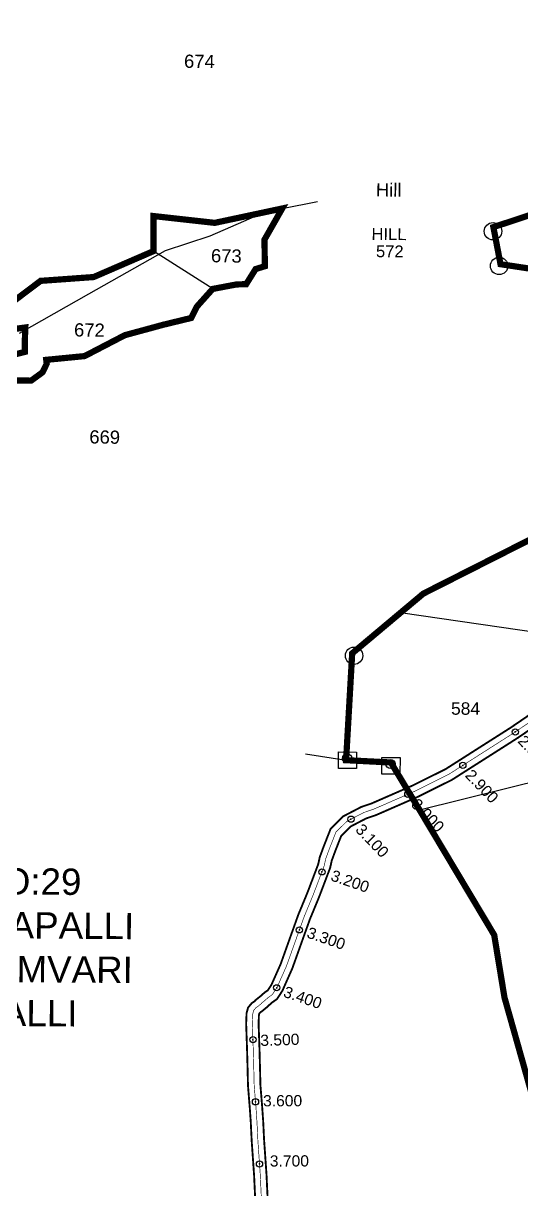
# Model space of a CAD drawing. Header units: inches. Extents: x 215816 to 245985, y 1583903 to 1595496.
# Drawn here: x 221506 to 222307, y 1587302 to 1589176 of the extents above; entities that cross this region are included whole.
import ezdxf
from ezdxf.enums import TextEntityAlignment as Align

# ---------------------------------------------------------------- set-up
doc = ezdxf.new("R2010")
doc.units = ezdxf.units.IN
doc.header["$MEASUREMENT"] = 0
doc.header["$PDMODE"] = 32
doc.header["$PDSIZE"] = 10
doc.linetypes.add('ACAD_ISO03W100', pattern=[30, 12, -18])
doc.linetypes.add('HIDDEN2', pattern=[0.1875, 0.125, -0.0625])
for name, color, linetype in [('BOUNDRY STONES', 240, 'Continuous'), ('CANAL1', 7, 'Continuous'), ('CSMark', 72, 'Continuous'), ('DIMENSION', 7, 'Continuous'), ('PLOTS', 7, 'Continuous'), ('PLOTS NO', 7, 'Continuous'), ('ROADS', 1, 'Continuous'), ('VILLAGE BOUNDRY', 5, 'Continuous')]:
    doc.layers.add(name, color=color, linetype=linetype)
doc.styles.add('FONT1', font='Arial')
doc.styles.get("Standard").update_dxf_attribs({"font": 'arial.ttf'})

msp = doc.modelspace()

# ---------------------------------------------------------------- linework, layer by layer
at = {"color": 3}
for p in [(222296.99708, 1588037.40666), (222212.67335, 1587983.65431), (222124.26699, 1587937.22054), (222032.7749, 1587897.14817), (221986.03777, 1587812.45667), (221949.88467, 1587719.24035), (221913.47843, 1587626.18516), (221875.11263, 1587542.72832), (221879.28871, 1587442.84357), (221885.72533, 1587343.05644)]:
    msp.add_point(p, dxfattribs=at)
at = {"layer": 'BOUNDRY STONES'}
for points in [[(221922.27822, 1588878.67075), (221979.04733, 1588890.09895)], [(221959.73559, 1588002.11491), (222024.94283, 1587991.96643)]]:
    msp.add_lwpolyline(points, dxfattribs=at)
for points in [[(222012.89595, 1588005.277), (222041.9431, 1588005.06913), (222041.75298, 1587978.50162), (222012.70583, 1587978.70949)], [(222082.61911, 1587996.276), (222111.66625, 1587996.06814), (222111.47613, 1587969.50063), (222082.42898, 1587969.70849)]]:
    msp.add_lwpolyline(points, close=True, dxfattribs=at)
for centre, radius in [((222261.19192, 1588842.01368), 13.978), ((222271.0667, 1588786.32551), 13.978), ((222037.73738, 1588159.90718), 13.978), ((222026.63755, 1587994.90536), 7.43909), ((222096.3607, 1587985.90437), 7.43909)]:
    msp.add_circle(centre, radius, dxfattribs=at)
at = {"layer": 'CANAL1', "color": 1, "ltscale": 4, "const_width": 3}
for points in [[(222339.65493, 1588078.41452), (222289.95834, 1588044.48646), (222185.06073, 1587977.70966), (222132.22685, 1587951.40179), (222092.45992, 1587934.01668), (222065.64598, 1587922.32641), (222049.49876, 1587916.8991), (222020.58154, 1587901.86304), (222012.888, 1587894.44465), (222000.13874, 1587881.79209), (221988.87857, 1587853.16815), (221982.60539, 1587836.1502), (221980.11077, 1587824.71182), (221962.58351, 1587778.54804), (221948.15475, 1587743.73577), (221934.44553, 1587705.49139), (221919.74789, 1587664.4013), (221905.02857, 1587631.27214), (221902.22796, 1587626.88486), (221899.0743, 1587622.10661), (221893.73959, 1587618.40959), (221887.33939, 1587612.72585), (221878.6822, 1587605.81228), (221878.6809, 1587605.29945), (221877.75915, 1587604.53358), (221873.23627, 1587601.49045), (221867.20112, 1587594.16041), (221864.86378, 1587584.90885), (221864.2353, 1587568.24685), (221865.69189, 1587527.27173), (221866.58117, 1587494.97813), (221867.17924, 1587469.03586), (221870.15685, 1587431.9803), (221871.6302, 1587410.81332), (221873.16925, 1587379.75036), (221877.02609, 1587324.49496), (221879.24108, 1587276.56215)], [(222351.33107, 1588062.16948), (222300.96966, 1588027.78754), (222194.91527, 1587960.27434), (222140.69515, 1587933.27621), (222100.46208, 1587915.68732), (222072.84202, 1587903.64559), (222057.34524, 1587898.4369), (222032.37846, 1587885.45496), (222026.874, 1587880.14735), (222017.21126, 1587870.55791), (222007.56943, 1587846.04785), (222001.85061, 1587830.5338), (221999.33523, 1587819.00018), (221981.17449, 1587771.16796), (221966.81725, 1587736.52823), (221953.27247, 1587698.74261), (221938.32811, 1587656.9627), (221922.69543, 1587621.77786), (221919.00404, 1587615.99514), (221913.6397, 1587607.86739), (221906.12041, 1587602.65641), (221900.22861, 1587597.42415), (221898.6578, 1587596.16972), (221898.6571, 1587595.89455), (221889.76285, 1587588.50442), (221886.82173, 1587586.52555), (221885.49288, 1587584.91159), (221884.77022, 1587582.05115), (221884.2487, 1587568.22515), (221885.68211, 1587527.90227), (221886.57483, 1587495.48387), (221887.16076, 1587470.06814), (221890.10115, 1587433.4757), (221891.5958, 1587412.00268), (221893.13475, 1587380.94164), (221896.99391, 1587325.65304), (221899.23692, 1587277.11385)]]:
    msp.add_lwpolyline(points, dxfattribs=at)
at = {"layer": 'CANAL1', "color": 1, "linetype": 'HIDDEN2', "ltscale": 40, "const_width": 1}
msp.add_lwpolyline([(222345.44999, 1588070.48566), (222295.42099, 1588036.33066), (222189.94499, 1587969.18566), (222136.41799, 1587942.53266), (222096.41799, 1587925.04566), (222069.20099, 1587913.17966), (222053.37899, 1587907.86166), (222026.43699, 1587893.85266), (222019.83799, 1587887.48966), (222008.63199, 1587876.36866), (221998.18099, 1587849.80166), (221992.18499, 1587833.53566), (221989.67999, 1587822.04966), (221971.83599, 1587775.05166), (221957.44299, 1587740.32566), (221943.81599, 1587702.31066), (221928.99499, 1587660.87566), (221913.81899, 1587626.71866), (221910.57299, 1587621.63366), (221906.31399, 1587615.18066), (221899.88699, 1587610.72666), (221893.74099, 1587605.26866), (221888.62699, 1587601.18466), (221888.62599, 1587600.79066), (221883.71799, 1587596.71266), (221879.98599, 1587594.20166), (221876.30399, 1587589.72966), (221874.77399, 1587583.67366), (221874.19899, 1587568.42966), (221875.64399, 1587527.78066), (221876.53499, 1587495.42466), (221877.12699, 1587469.74566), (221880.08599, 1587432.92166), (221881.56999, 1587411.60166), (221883.10899, 1587380.53966), (221886.96699, 1587325.26766), (221889.19599, 1587277.03166)], dxfattribs=at)
at = {"layer": 'PLOTS'}
for points in [[(221810.42301, 1588749.36769), (221715.31318, 1588810.16324)], [(222542.58704, 1588459.98767), (222550.91839, 1588443.73214), (222638.68127, 1588436.65668), (222809.31114, 1588351.53797), (222835.8532, 1588203.34738), (222908.9804, 1588191.02239), (222942.28322, 1588105.26486), (222953.09792, 1588077.41612), (223025.19193, 1588047.07114), (223022.85198, 1588032.69809), (223000.39361, 1588029.71171), (222925.92568, 1588074.69759), (222928.14422, 1588109.69334), (222852.58833, 1588167.66885), (222813.40394, 1588171.49243), (222801.78833, 1588167.879), (222766.86565, 1588146.4423), (222647.74882, 1588152.96254), (222579.71692, 1588225.65591), (222480.18527, 1588212.87266), (222328.28496, 1588247.2289), (222337.59813, 1588196.27005), (222112.28486, 1588228.75252)], [(222348.06825, 1587962.77876), (222143.22475, 1587911.75138)]]:
    msp.add_lwpolyline(points, dxfattribs=at)
at = {"layer": 'ROADS', "color": 1}
msp.add_lwpolyline([(221499.86189, 1588678.26634), (221611.0517, 1588741.3588), (221734.48213, 1588811.39696), (221806.41128, 1588834.65175), (221893.69832, 1588872.58599)], dxfattribs=at)
at = {"layer": 'VILLAGE BOUNDRY', "linetype": 'ACAD_ISO03W100', "const_width": 10}
for points in [[(222435.87035, 1587234.07168), (222397.51197, 1587338.15678), (222375.68526, 1587361.56497), (222335.65995, 1587412.35992), (222279.66941, 1587610.50994), (222263.1403, 1587711.0046), (222143.22475, 1587911.75138), (222096.95928, 1587988.28595), (222024.94283, 1587991.96643), (222034.75324, 1588163.72347), (222149.14274, 1588259.66679), (222354.22568, 1588363.44789), (222542.58704, 1588459.98767), (222457.08798, 1588761.32744), (222273.28746, 1588789.12406), (222261.81133, 1588848.68788), (222455.09802, 1588912.90676), (222580.07957, 1588919.06227), (222741.13497, 1588927.06066), (222716.37877, 1589026.64886), (222746.68442, 1589104.21185), (222788.59162, 1589198.62099)], [(221457.94051, 1588603.06441), (221518.44384, 1588601.9697), (221536.85769, 1588615.38809), (221543.52076, 1588629.21895), (221542.78322, 1588635.40818), (221604.4843, 1588641.43155), (221669.17085, 1588675.01599), (221730.37803, 1588691.65688), (221775.93338, 1588702.69838), (221785.13521, 1588721.12399), (221810.42301, 1588749.36769), (221848.47754, 1588756.5485), (221864.29468, 1588757.0639), (221879.48615, 1588781.32864), (221894.34878, 1588785.88227), (221893.70766, 1588828.56328), (221922.27822, 1588878.67075), (221813.77488, 1588855.57), (221715.09428, 1588866.50275), (221715.31318, 1588810.16324), (221618.96956, 1588768.46561), (221533.68061, 1588762.3325), (221470.63277, 1588714.7593)], [(221485.40628, 1588684.16416), (221509.12636, 1588687.40688), (221508.47397, 1588669.80028), (221508.35604, 1588648.13712), (221401.77666, 1588621.62617)]]:
    msp.add_lwpolyline(points, dxfattribs=at)

# ---------------------------------------------------------------- texts
at = {"layer": 'CSMark', "color": 1, "linetype": 'Continuous', "style": 'FONT1'}
for s, rotation, p in [('2.800', 313.77350976, (222306.15123, 1588027.85598)), ('2.900', 313.77350976, (222221.58603, 1587972.87322)), ('3.000', 313.77350976, (222134.52824, 1587926.07499)), ('3.100', 313.77350976, (222045.25343, 1587885.40054)), ('3.200', 340.89476062, (222001.75724, 1587807.72489)), ('3.300', 340.89476062, (221963.34147, 1587715.91611)), ('3.400', 340.89476062, (221925.51257, 1587620.82821)), ('3.500', 1.85671497, (221886.99608, 1587541.57535)), ('3.600', 0.12596433, (221891.39648, 1587444.62623)), ('3.700', 0.12596433, (221902.30348, 1587347.88435))]:
    msp.add_text(s, height=18, rotation=rotation, dxfattribs=at).set_placement(p, align=Align.MIDDLE_LEFT)
at = {"layer": 'DIMENSION', "insert": (221514.17893, 1587818.25359), "char_height": 42.2893156, "width": 885.018713, "attachment_point": 2, "rotation": 359.58998577}
msp.add_mtext('\\pxqc;NO:29\\PTALLAPALLI \\PVELAMVARI\\PPALLI', dxfattribs=at)
at = {"layer": 'PLOTS NO'}
for s, height, rotation, p in [('674', 21.189139, 359.19351371, (221764.21806, 1589104.8731)), ('Hill', 21.189139, 359.19351371, (222072.78041, 1588898.17027)), ('HILL', 19.062325, 359.58998577, (222065.72133, 1588828.13589)), ('673', 21.189139, 359.19351371, (221807.57192, 1588792.22369)), ('572', 19.062325, 359.58998577, (222072.95796, 1588800.39771)), ('672', 21.189139, 359.19351371, (221587.35349, 1588673.1043)), ('669', 21.189139, 359.19351371, (221611.93678, 1588501.0712))]:
    msp.add_text(s, height=height, rotation=rotation, dxfattribs=at).set_placement(p)
msp.add_text('584', height=20, dxfattribs=at).set_placement((222193.72221, 1588065.00217))

doc.saveas('drawing.dxf')
